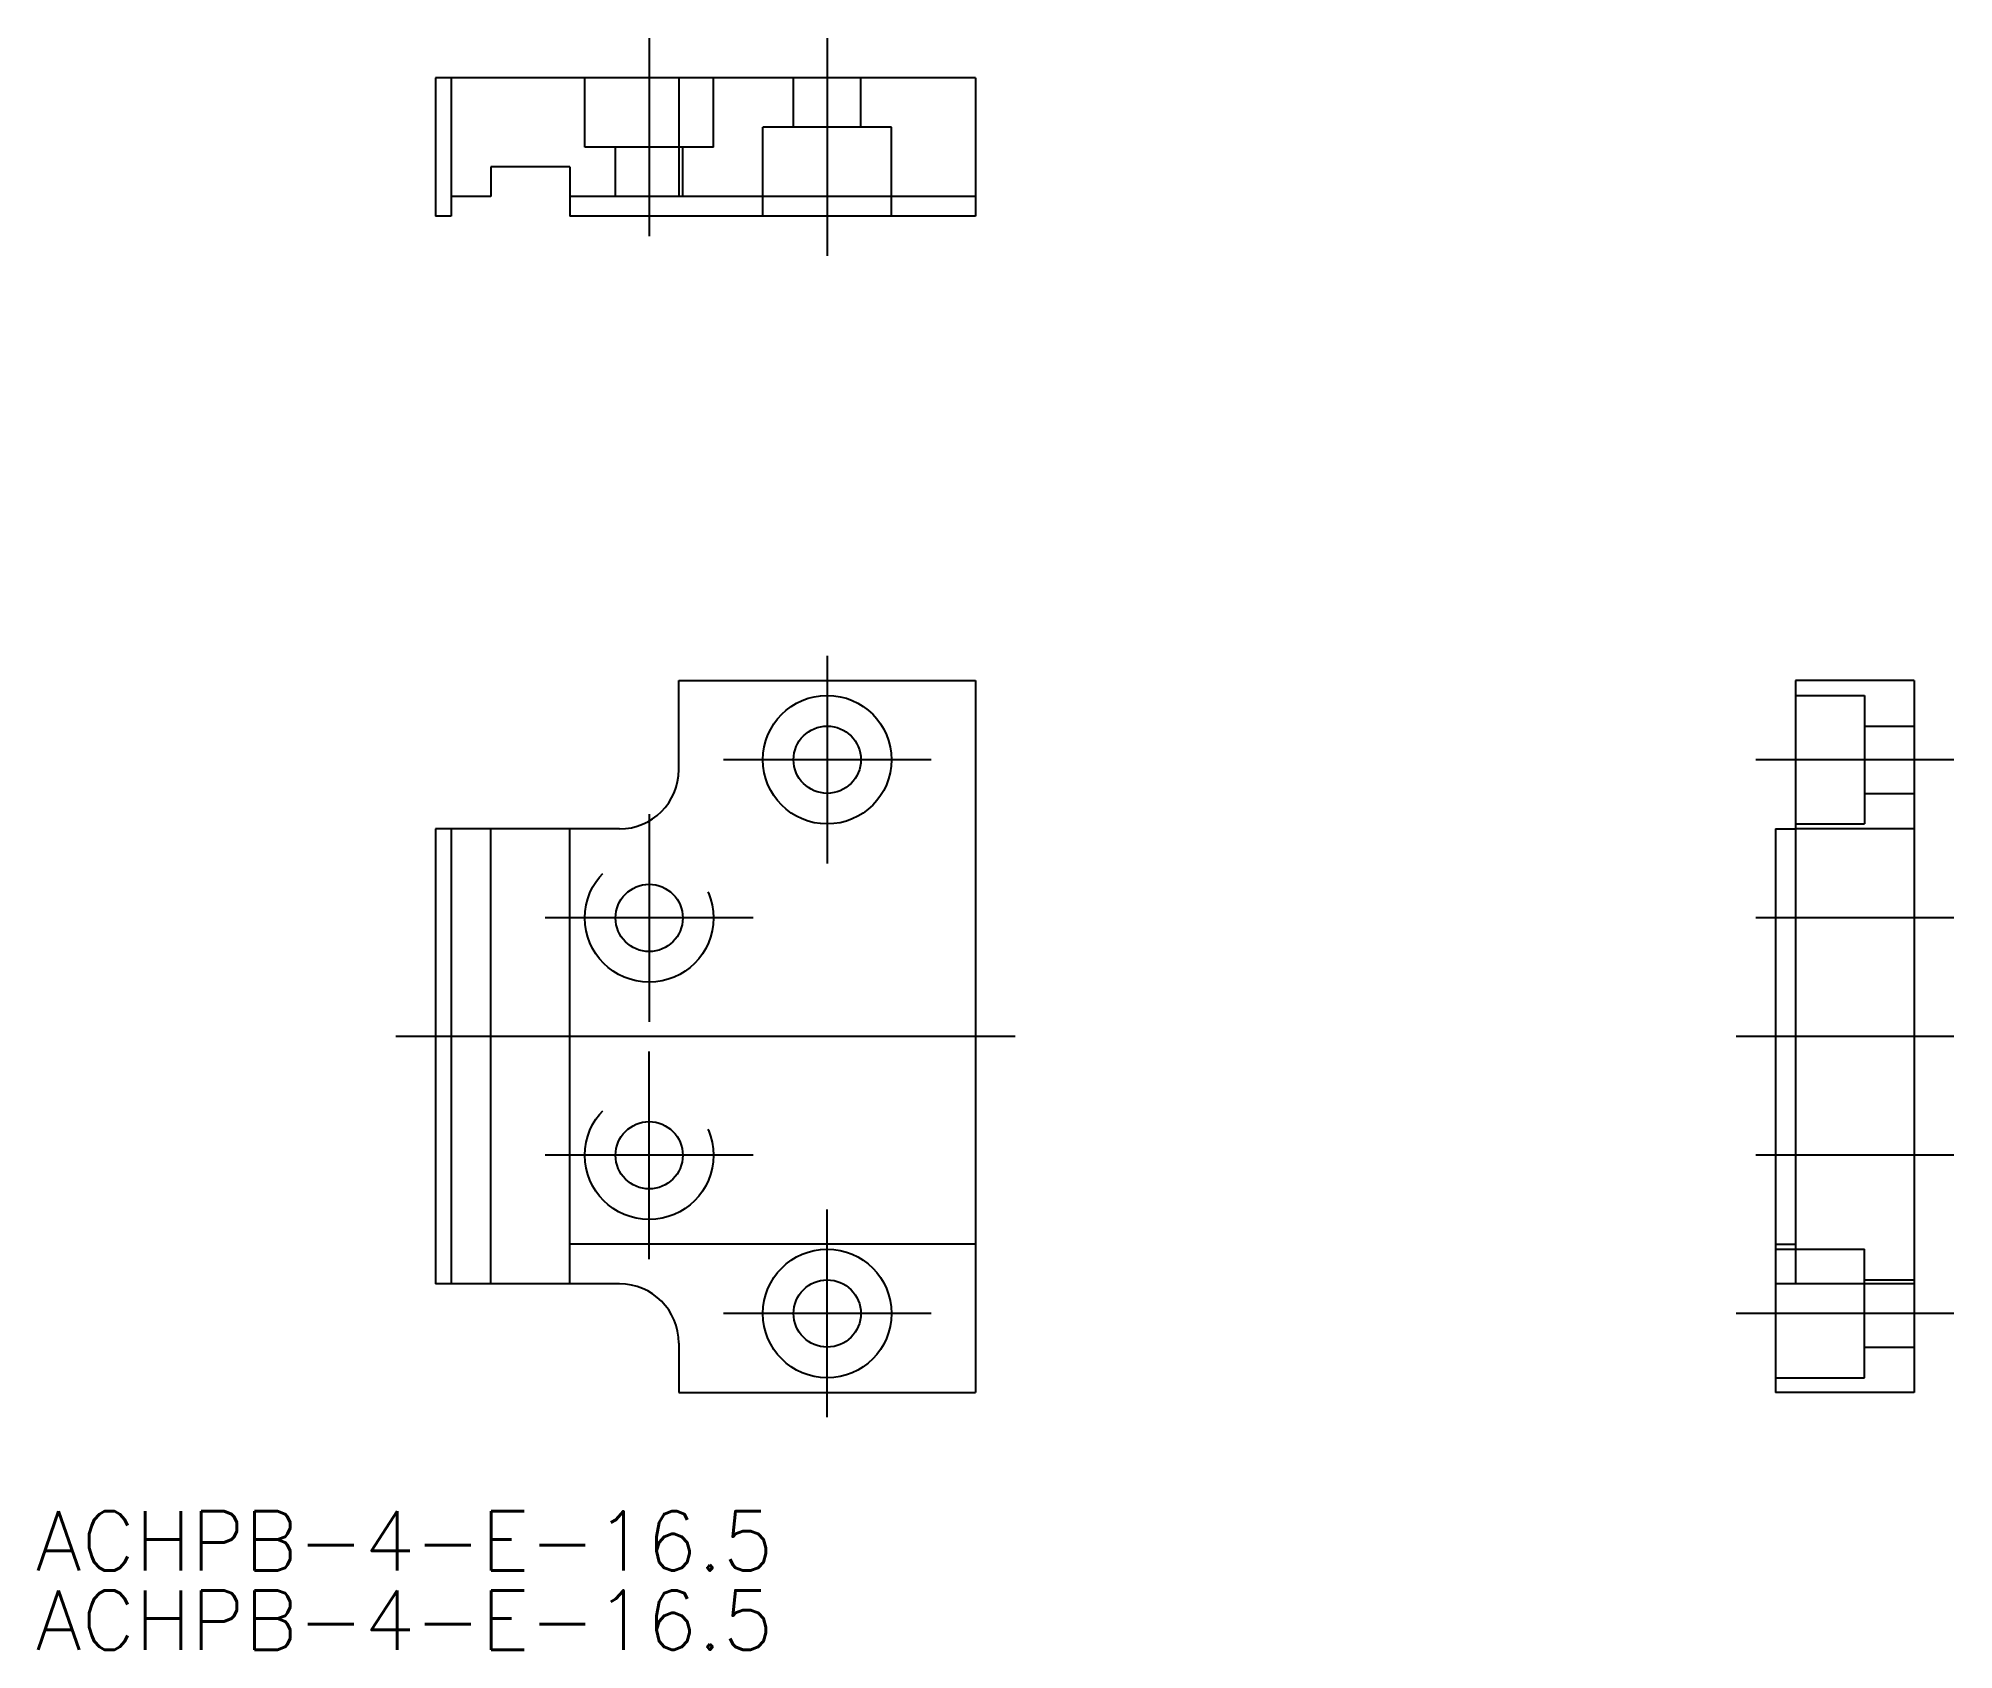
# Model space of a CAD drawing. Extents: x -20.1 to 76.7, y -31 to 50.5.
import ezdxf

# ---------------------------------------------------------------- set-up
doc = ezdxf.new("R2010")
doc.units = 0
doc.linetypes.add('CENTER', pattern=[50.8, 31.75, -6.35, 6.35, -6.35])
doc.linetypes.add('DASHED', pattern=[19.05, 12.7, -6.35])
doc.layers.get('0').update_dxf_attribs({"linetype": 'CONTINUOUS'})
doc.layers.add('CENTER', color=1, linetype='CENTER')
doc.styles.get("Standard").update_dxf_attribs({"font": 'txt.shx', "height": 3, "bigfont": 'bigfont.shx'})

# ---------------------------------------------------------------- blocks, each defined once
blk = doc.blocks.new('*U2')
at = {"color": 7, "linetype": 'CONTINUOUS'}
blk.add_text('ACHPB-4-E-16.5', height=3, dxfattribs=at).set_placement((-20.2, -27))
blk = doc.blocks.new('*U3')
at = {"color": 7, "linetype": 'CONTINUOUS'}
blk.add_text('ACHPB-4-E-16.5', height=3, dxfattribs=at).set_placement((-20.2, -31))

msp = doc.modelspace()

# ---------------------------------------------------------------- linework, layer by layer
at = {"color": 7, "linetype": 'CONTINUOUS'}
for p, q in [((0, 48.477), (0, 41.477)), ((27.3, 48.477), (0, 48.477)), ((0.8, 48.477), (0.8, 41.477)), ((12.3, 48.477), (12.3, 42.477)), ((27.3, 48.477), (27.3, 41.477)), ((2.8, 43.977), (2.8, 42.477)), ((6.8, 43.977), (2.8, 43.977)), ((6.8, 43.977), (6.8, 41.477)), ((2.8, 42.477), (0.8, 42.477)), ((27.3, 42.477), (6.8, 42.477)), ((0.8, 41.477), (0, 41.477)), ((27.3, 41.477), (6.8, 41.477)), ((12.3, 13.5), (12.3, 18)), ((12.3, 18), (27.3, 18)), ((27.3, 18), (27.3, -18)), ((74.731, 18), (68.731, 18)), ((68.731, 18), (68.731, -10.5)), ((74.731, 18), (74.731, -18)), ((0, 10.5), (0, -12.5)), ((9.3, 10.5), (0, 10.5)), ((0.8, 10.5), (0.8, -12.5)), ((2.8, -12.5), (2.8, 10.5)), ((6.8, -12.5), (6.8, 10.5)), ((67.731, 10.5), (67.731, -18)), ((67.731, 10.5), (68.731, 10.5)), ((27.3, -10.5), (6.8, -10.5)), ((67.731, -10.5), (68.731, -10.5)), ((9.3, -12.5), (0, -12.5)), ((12.3, -15.5), (12.3, -18)), ((12.3, -18), (27.3, -18)), ((74.731, -18), (67.731, -18))]:
    msp.add_line(p, q, dxfattribs=at)
at = {"color": 3, "linetype": 'DASHED'}
for p, q in [((7.55, 44.977), (7.55, 48.477)), ((14.05, 44.977), (14.05, 48.477)), ((18.1, 45.977), (18.1, 48.477)), ((21.5, 45.977), (21.5, 48.477)), ((23.05, 45.977), (16.55, 45.977)), ((16.55, 41.477), (16.55, 45.977)), ((23.05, 41.477), (23.05, 45.977)), ((14.05, 44.977), (7.55, 44.977)), ((9.1, 42.477), (9.1, 44.977)), ((12.5, 42.477), (12.5, 44.977)), ((68.731, 17.25), (72.231, 17.25)), ((72.231, 17.25), (72.231, 10.75)), ((72.231, 15.7), (74.731, 15.7)), ((72.231, 12.3), (74.731, 12.3)), ((68.731, 10.75), (72.231, 10.75)), ((74.731, 10.5), (68.731, 10.5)), ((68.731, -10.5), (68.731, -12.5)), ((67.731, -10.75), (72.231, -10.75)), ((72.231, -17.25), (72.231, -10.75)), ((74.731, -12.5), (67.731, -12.5)), ((72.231, -12.3), (74.731, -12.3)), ((72.231, -15.7), (74.731, -15.7)), ((67.731, -17.25), (72.231, -17.25))]:
    msp.add_line(p, q, dxfattribs=at)
at = {"color": 7, "linetype": 'CONTINUOUS'}
for centre, radius in [((19.8, 14), 3.25), ((19.8, 14), 1.7), ((10.8, 6), 1.7), ((10.8, -6), 1.7), ((19.8, -14), 3.25), ((19.8, -14), 1.7)]:
    msp.add_circle(centre, radius, dxfattribs=at)
at = {"color": 3, "linetype": 'DASHED'}
for centre in [(10.8, 6), (10.8, -6)]:
    msp.add_circle(centre, 3.25, dxfattribs=at)
at = {"color": 7, "linetype": 'CONTINUOUS'}
for centre, start, end in [((9.3, 13.5), 270, 0), ((9.3, -15.5), 0, 90)]:
    msp.add_arc(centre, 3, start, end, dxfattribs=at)
at = {"layer": 'CENTER', "color": 1, "linetype": 'CENTER'}
for p, q in [((10.8, 50.477), (10.8, 40.477)), ((19.8, 50.477), (19.8, 39.477)), ((19.8, 19.25), (19.8, 8.75)), ((25.05, 14), (14.55, 14)), ((76.731, 14), (66.731, 14)), ((10.8, 11.25), (10.8, 0.75)), ((16.05, 6), (5.55, 6)), ((76.731, 6), (66.731, 6)), ((29.3, 0), (-2, 0)), ((76.731, 0), (65.731, 0)), ((10.8, -11.25), (10.8, -0.75)), ((16.05, -6), (5.55, -6)), ((76.731, -6), (66.731, -6)), ((19.8, -19.25), (19.8, -8.75)), ((25.05, -14), (14.55, -14)), ((76.731, -14), (65.731, -14))]:
    msp.add_line(p, q, dxfattribs=at)

# ---------------------------------------------------------------- block references
at = {"color": 7, "linetype": 'CONTINUOUS'}
for name in ['*U2', '*U3']:
    msp.add_blockref(name, (0, 0), dxfattribs=at)

doc.saveas('drawing.dxf')
